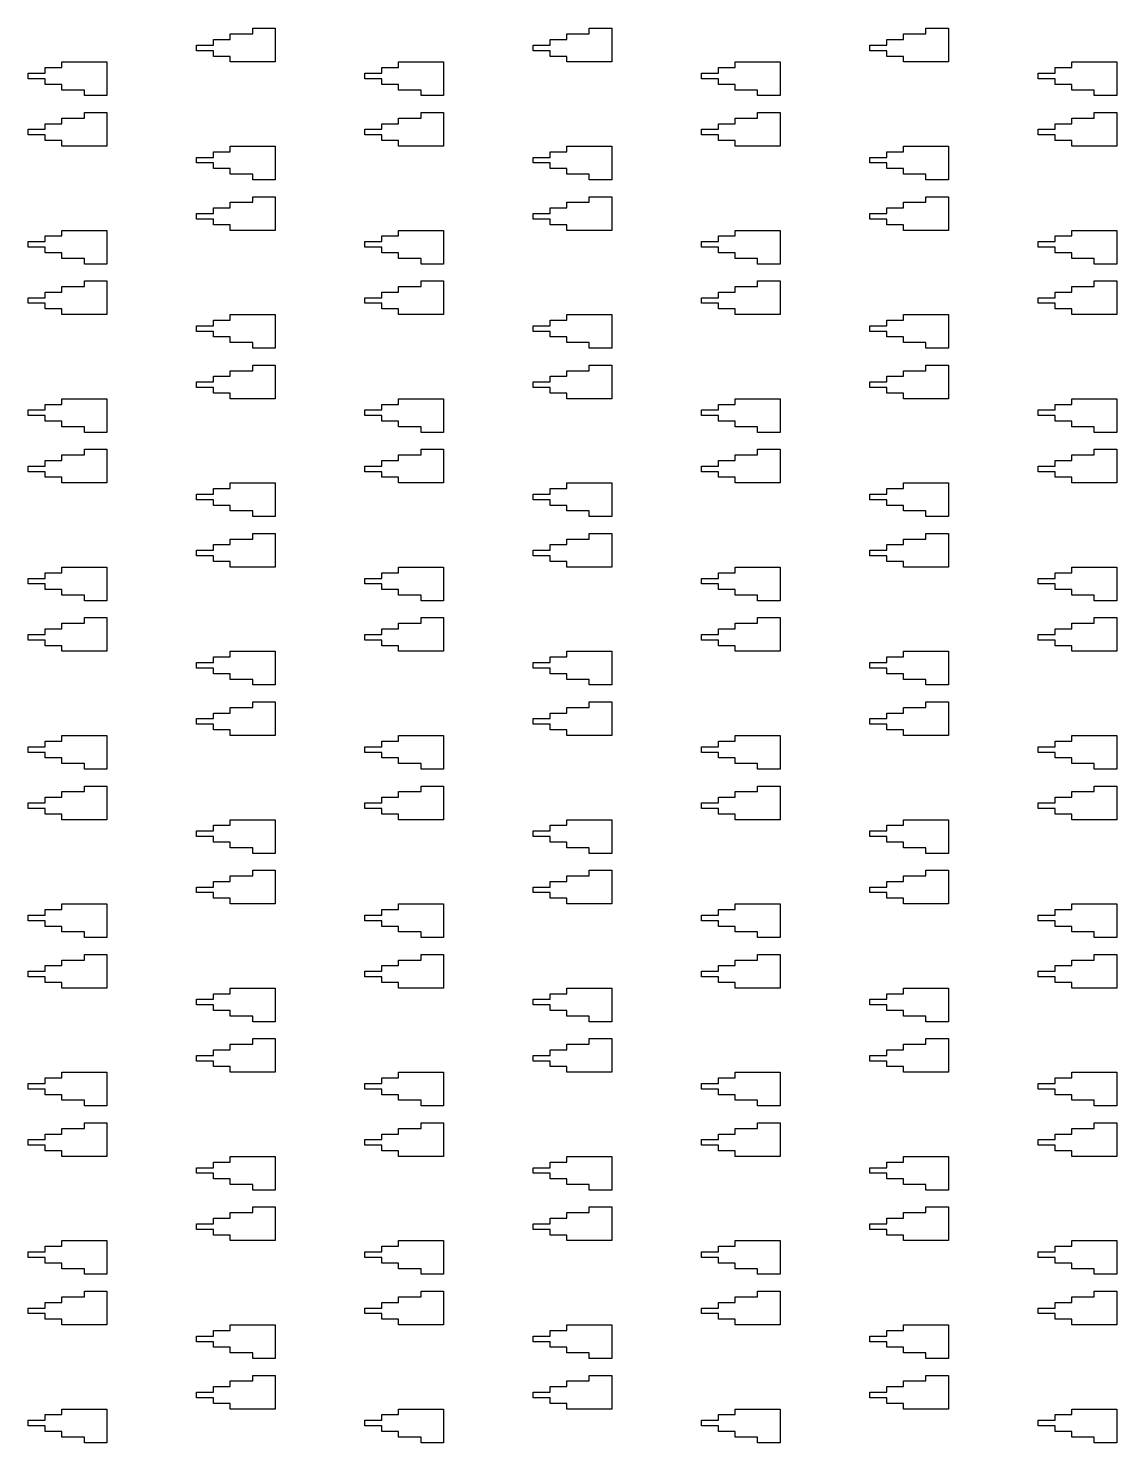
# Model space of a CAD drawing. Extents: x -38350 to 38650, y -35000 to 36000.
# Drawn here: x 550 to 744, y 35240 to 35492 of the extents above; entities that cross this region are included whole.
import ezdxf

# ---------------------------------------------------------------- set-up
doc = ezdxf.new("R2010")
doc.units = 0
doc.header["$MEASUREMENT"] = 0

msp = doc.modelspace()

# ---------------------------------------------------------------- linework, layer by layer
for p, q in [((590, 35491), (590, 35492)), ((590, 35492), (594, 35492)), ((594, 35492), (594, 35486)), ((650, 35491), (650, 35492)), ((650, 35492), (654, 35492)), ((654, 35492), (654, 35486)), ((710, 35491), (710, 35492)), ((710, 35492), (714, 35492)), ((714, 35492), (714, 35486)), ((583, 35489), (583, 35490)), ((583, 35490), (586, 35490)), ((586, 35490), (586, 35491)), ((586, 35491), (590, 35491)), ((643, 35489), (643, 35490)), ((643, 35490), (646, 35490)), ((646, 35490), (646, 35491)), ((646, 35491), (650, 35491)), ((703, 35489), (703, 35490)), ((703, 35490), (706, 35490)), ((706, 35490), (706, 35491)), ((706, 35491), (710, 35491)), ((580, 35488), (580, 35489)), ((580, 35489), (583, 35489)), ((583, 35488), (580, 35488)), ((583, 35487), (583, 35488)), ((586, 35487), (583, 35487)), ((586, 35486), (586, 35487)), ((640, 35488), (640, 35489)), ((640, 35489), (643, 35489)), ((643, 35488), (640, 35488)), ((643, 35487), (643, 35488)), ((646, 35487), (643, 35487)), ((646, 35486), (646, 35487)), ((700, 35488), (700, 35489)), ((700, 35489), (703, 35489)), ((703, 35488), (700, 35488)), ((703, 35487), (703, 35488)), ((706, 35487), (703, 35487)), ((706, 35486), (706, 35487)), ((553, 35484), (553, 35485)), ((553, 35485), (556, 35485)), ((556, 35485), (556, 35486)), ((556, 35486), (564, 35486)), ((564, 35486), (564, 35480)), ((594, 35486), (586, 35486)), ((613, 35484), (613, 35485)), ((613, 35485), (616, 35485)), ((616, 35485), (616, 35486)), ((616, 35486), (624, 35486)), ((624, 35486), (624, 35480)), ((654, 35486), (646, 35486)), ((673, 35484), (673, 35485)), ((673, 35485), (676, 35485)), ((676, 35485), (676, 35486)), ((676, 35486), (684, 35486)), ((684, 35486), (684, 35480)), ((714, 35486), (706, 35486)), ((733, 35484), (733, 35485)), ((733, 35485), (736, 35485)), ((736, 35485), (736, 35486)), ((736, 35486), (744, 35486)), ((744, 35486), (744, 35480)), ((550, 35483), (550, 35484)), ((550, 35484), (553, 35484)), ((553, 35483), (550, 35483)), ((553, 35482), (553, 35483)), ((556, 35482), (553, 35482)), ((556, 35481), (556, 35482)), ((610, 35483), (610, 35484)), ((610, 35484), (613, 35484)), ((613, 35483), (610, 35483)), ((613, 35482), (613, 35483)), ((616, 35482), (613, 35482)), ((616, 35481), (616, 35482)), ((670, 35483), (670, 35484)), ((670, 35484), (673, 35484)), ((673, 35483), (670, 35483)), ((673, 35482), (673, 35483)), ((676, 35482), (673, 35482)), ((676, 35481), (676, 35482)), ((730, 35483), (730, 35484)), ((730, 35484), (733, 35484)), ((733, 35483), (730, 35483)), ((733, 35482), (733, 35483)), ((736, 35482), (733, 35482)), ((736, 35481), (736, 35482)), ((560, 35481), (556, 35481)), ((560, 35480), (560, 35481)), ((564, 35480), (560, 35480)), ((620, 35481), (616, 35481)), ((620, 35480), (620, 35481)), ((624, 35480), (620, 35480)), ((680, 35481), (676, 35481)), ((680, 35480), (680, 35481)), ((684, 35480), (680, 35480)), ((740, 35481), (736, 35481)), ((740, 35480), (740, 35481)), ((744, 35480), (740, 35480)), ((560, 35476), (560, 35477)), ((560, 35477), (564, 35477)), ((564, 35477), (564, 35471)), ((620, 35476), (620, 35477)), ((620, 35477), (624, 35477)), ((624, 35477), (624, 35471)), ((680, 35476), (680, 35477)), ((680, 35477), (684, 35477)), ((684, 35477), (684, 35471)), ((740, 35476), (740, 35477)), ((740, 35477), (744, 35477)), ((744, 35477), (744, 35471)), ((553, 35474), (553, 35475)), ((553, 35475), (556, 35475)), ((556, 35475), (556, 35476)), ((556, 35476), (560, 35476)), ((613, 35474), (613, 35475)), ((613, 35475), (616, 35475)), ((616, 35475), (616, 35476)), ((616, 35476), (620, 35476)), ((673, 35474), (673, 35475)), ((673, 35475), (676, 35475)), ((676, 35475), (676, 35476)), ((676, 35476), (680, 35476)), ((733, 35474), (733, 35475)), ((733, 35475), (736, 35475)), ((736, 35475), (736, 35476)), ((736, 35476), (740, 35476)), ((550, 35473), (550, 35474)), ((550, 35474), (553, 35474)), ((553, 35473), (550, 35473)), ((553, 35472), (553, 35473)), ((556, 35472), (553, 35472)), ((556, 35471), (556, 35472)), ((610, 35473), (610, 35474)), ((610, 35474), (613, 35474)), ((613, 35473), (610, 35473)), ((613, 35472), (613, 35473)), ((616, 35472), (613, 35472)), ((616, 35471), (616, 35472)), ((670, 35473), (670, 35474)), ((670, 35474), (673, 35474)), ((673, 35473), (670, 35473)), ((673, 35472), (673, 35473)), ((676, 35472), (673, 35472)), ((676, 35471), (676, 35472)), ((730, 35473), (730, 35474)), ((730, 35474), (733, 35474)), ((733, 35473), (730, 35473)), ((733, 35472), (733, 35473)), ((736, 35472), (733, 35472)), ((736, 35471), (736, 35472)), ((564, 35471), (556, 35471)), ((580, 35468), (580, 35469)), ((580, 35469), (583, 35469)), ((583, 35469), (583, 35470)), ((583, 35470), (586, 35470)), ((586, 35470), (586, 35471)), ((586, 35471), (594, 35471)), ((594, 35471), (594, 35465)), ((624, 35471), (616, 35471)), ((640, 35468), (640, 35469)), ((640, 35469), (643, 35469)), ((643, 35469), (643, 35470)), ((643, 35470), (646, 35470)), ((646, 35470), (646, 35471)), ((646, 35471), (654, 35471)), ((654, 35471), (654, 35465)), ((684, 35471), (676, 35471)), ((700, 35468), (700, 35469)), ((700, 35469), (703, 35469)), ((703, 35469), (703, 35470)), ((703, 35470), (706, 35470)), ((706, 35470), (706, 35471)), ((706, 35471), (714, 35471)), ((714, 35471), (714, 35465)), ((744, 35471), (736, 35471)), ((583, 35468), (580, 35468)), ((583, 35467), (583, 35468)), ((586, 35467), (583, 35467)), ((586, 35466), (586, 35467)), ((643, 35468), (640, 35468)), ((643, 35467), (643, 35468)), ((646, 35467), (643, 35467)), ((646, 35466), (646, 35467)), ((703, 35468), (700, 35468)), ((703, 35467), (703, 35468)), ((706, 35467), (703, 35467)), ((706, 35466), (706, 35467)), ((590, 35466), (586, 35466)), ((590, 35465), (590, 35466)), ((594, 35465), (590, 35465)), ((650, 35466), (646, 35466)), ((650, 35465), (650, 35466)), ((654, 35465), (650, 35465)), ((710, 35466), (706, 35466)), ((710, 35465), (710, 35466)), ((714, 35465), (710, 35465)), ((590, 35461), (590, 35462)), ((590, 35462), (594, 35462)), ((594, 35462), (594, 35456)), ((650, 35461), (650, 35462)), ((650, 35462), (654, 35462)), ((654, 35462), (654, 35456)), ((710, 35461), (710, 35462)), ((710, 35462), (714, 35462)), ((714, 35462), (714, 35456)), ((580, 35458), (580, 35459)), ((580, 35459), (583, 35459)), ((583, 35459), (583, 35460)), ((583, 35460), (586, 35460)), ((586, 35460), (586, 35461)), ((586, 35461), (590, 35461)), ((640, 35458), (640, 35459)), ((640, 35459), (643, 35459)), ((643, 35459), (643, 35460)), ((643, 35460), (646, 35460)), ((646, 35460), (646, 35461)), ((646, 35461), (650, 35461)), ((700, 35458), (700, 35459)), ((700, 35459), (703, 35459)), ((703, 35459), (703, 35460)), ((703, 35460), (706, 35460)), ((706, 35460), (706, 35461)), ((706, 35461), (710, 35461)), ((583, 35458), (580, 35458)), ((583, 35457), (583, 35458)), ((586, 35457), (583, 35457)), ((586, 35456), (586, 35457)), ((643, 35458), (640, 35458)), ((643, 35457), (643, 35458)), ((646, 35457), (643, 35457)), ((646, 35456), (646, 35457)), ((703, 35458), (700, 35458)), ((703, 35457), (703, 35458)), ((706, 35457), (703, 35457)), ((706, 35456), (706, 35457)), ((550, 35453), (550, 35454)), ((550, 35454), (553, 35454)), ((553, 35454), (553, 35455)), ((553, 35455), (556, 35455)), ((556, 35455), (556, 35456)), ((556, 35456), (564, 35456)), ((564, 35456), (564, 35450)), ((594, 35456), (586, 35456)), ((610, 35453), (610, 35454)), ((610, 35454), (613, 35454)), ((613, 35454), (613, 35455)), ((613, 35455), (616, 35455)), ((616, 35455), (616, 35456)), ((616, 35456), (624, 35456)), ((624, 35456), (624, 35450)), ((654, 35456), (646, 35456)), ((670, 35453), (670, 35454)), ((670, 35454), (673, 35454)), ((673, 35454), (673, 35455)), ((673, 35455), (676, 35455)), ((676, 35455), (676, 35456)), ((676, 35456), (684, 35456)), ((684, 35456), (684, 35450)), ((714, 35456), (706, 35456)), ((730, 35453), (730, 35454)), ((730, 35454), (733, 35454)), ((733, 35454), (733, 35455)), ((733, 35455), (736, 35455)), ((736, 35455), (736, 35456)), ((736, 35456), (744, 35456)), ((744, 35456), (744, 35450)), ((553, 35453), (550, 35453)), ((553, 35452), (553, 35453)), ((556, 35452), (553, 35452)), ((556, 35451), (556, 35452)), ((613, 35453), (610, 35453)), ((613, 35452), (613, 35453)), ((616, 35452), (613, 35452)), ((616, 35451), (616, 35452)), ((673, 35453), (670, 35453)), ((673, 35452), (673, 35453)), ((676, 35452), (673, 35452)), ((676, 35451), (676, 35452)), ((733, 35453), (730, 35453)), ((733, 35452), (733, 35453)), ((736, 35452), (733, 35452)), ((736, 35451), (736, 35452)), ((560, 35451), (556, 35451)), ((560, 35450), (560, 35451)), ((564, 35450), (560, 35450)), ((620, 35451), (616, 35451)), ((620, 35450), (620, 35451)), ((624, 35450), (620, 35450)), ((680, 35451), (676, 35451)), ((680, 35450), (680, 35451)), ((684, 35450), (680, 35450)), ((740, 35451), (736, 35451)), ((740, 35450), (740, 35451)), ((744, 35450), (740, 35450)), ((560, 35446), (560, 35447)), ((560, 35447), (564, 35447)), ((564, 35447), (564, 35441)), ((620, 35446), (620, 35447)), ((620, 35447), (624, 35447)), ((624, 35447), (624, 35441)), ((680, 35446), (680, 35447)), ((680, 35447), (684, 35447)), ((684, 35447), (684, 35441)), ((740, 35446), (740, 35447)), ((740, 35447), (744, 35447)), ((744, 35447), (744, 35441)), ((550, 35443), (550, 35444)), ((550, 35444), (553, 35444)), ((553, 35444), (553, 35445)), ((553, 35445), (556, 35445)), ((556, 35445), (556, 35446)), ((556, 35446), (560, 35446)), ((610, 35443), (610, 35444)), ((610, 35444), (613, 35444)), ((613, 35444), (613, 35445)), ((613, 35445), (616, 35445)), ((616, 35445), (616, 35446)), ((616, 35446), (620, 35446)), ((670, 35443), (670, 35444)), ((670, 35444), (673, 35444)), ((673, 35444), (673, 35445)), ((673, 35445), (676, 35445)), ((676, 35445), (676, 35446)), ((676, 35446), (680, 35446)), ((730, 35443), (730, 35444)), ((730, 35444), (733, 35444)), ((733, 35444), (733, 35445)), ((733, 35445), (736, 35445)), ((736, 35445), (736, 35446)), ((736, 35446), (740, 35446)), ((553, 35443), (550, 35443)), ((553, 35442), (553, 35443)), ((556, 35442), (553, 35442)), ((556, 35441), (556, 35442)), ((613, 35443), (610, 35443)), ((613, 35442), (613, 35443)), ((616, 35442), (613, 35442)), ((616, 35441), (616, 35442)), ((673, 35443), (670, 35443)), ((673, 35442), (673, 35443)), ((676, 35442), (673, 35442)), ((676, 35441), (676, 35442)), ((733, 35443), (730, 35443)), ((733, 35442), (733, 35443)), ((736, 35442), (733, 35442)), ((736, 35441), (736, 35442)), ((564, 35441), (556, 35441)), ((580, 35438), (580, 35439)), ((580, 35439), (583, 35439)), ((583, 35439), (583, 35440)), ((583, 35440), (586, 35440)), ((586, 35440), (586, 35441)), ((586, 35441), (594, 35441)), ((594, 35441), (594, 35435)), ((624, 35441), (616, 35441)), ((640, 35438), (640, 35439)), ((640, 35439), (643, 35439)), ((643, 35439), (643, 35440)), ((643, 35440), (646, 35440)), ((646, 35440), (646, 35441)), ((646, 35441), (654, 35441)), ((654, 35441), (654, 35435)), ((684, 35441), (676, 35441)), ((700, 35438), (700, 35439)), ((700, 35439), (703, 35439)), ((703, 35439), (703, 35440)), ((703, 35440), (706, 35440)), ((706, 35440), (706, 35441)), ((706, 35441), (714, 35441)), ((714, 35441), (714, 35435)), ((744, 35441), (736, 35441)), ((583, 35438), (580, 35438)), ((583, 35437), (583, 35438)), ((586, 35437), (583, 35437)), ((586, 35436), (586, 35437)), ((643, 35438), (640, 35438)), ((643, 35437), (643, 35438)), ((646, 35437), (643, 35437)), ((646, 35436), (646, 35437)), ((703, 35438), (700, 35438)), ((703, 35437), (703, 35438)), ((706, 35437), (703, 35437)), ((706, 35436), (706, 35437)), ((590, 35436), (586, 35436)), ((590, 35435), (590, 35436)), ((594, 35435), (590, 35435)), ((650, 35436), (646, 35436)), ((650, 35435), (650, 35436)), ((654, 35435), (650, 35435)), ((710, 35436), (706, 35436)), ((710, 35435), (710, 35436)), ((714, 35435), (710, 35435)), ((590, 35431), (590, 35432)), ((590, 35432), (594, 35432)), ((594, 35432), (594, 35426)), ((650, 35431), (650, 35432)), ((650, 35432), (654, 35432)), ((654, 35432), (654, 35426)), ((710, 35431), (710, 35432)), ((710, 35432), (714, 35432)), ((714, 35432), (714, 35426)), ((580, 35428), (580, 35429)), ((580, 35429), (583, 35429)), ((583, 35429), (583, 35430)), ((583, 35430), (586, 35430)), ((586, 35430), (586, 35431)), ((586, 35431), (590, 35431)), ((640, 35428), (640, 35429)), ((640, 35429), (643, 35429)), ((643, 35429), (643, 35430)), ((643, 35430), (646, 35430)), ((646, 35430), (646, 35431)), ((646, 35431), (650, 35431)), ((700, 35428), (700, 35429)), ((700, 35429), (703, 35429)), ((703, 35429), (703, 35430)), ((703, 35430), (706, 35430)), ((706, 35430), (706, 35431)), ((706, 35431), (710, 35431)), ((583, 35428), (580, 35428)), ((583, 35427), (583, 35428)), ((586, 35427), (583, 35427)), ((586, 35426), (586, 35427)), ((643, 35428), (640, 35428)), ((643, 35427), (643, 35428)), ((646, 35427), (643, 35427)), ((646, 35426), (646, 35427)), ((703, 35428), (700, 35428)), ((703, 35427), (703, 35428)), ((706, 35427), (703, 35427)), ((706, 35426), (706, 35427)), ((550, 35423), (550, 35424)), ((550, 35424), (553, 35424)), ((553, 35424), (553, 35425)), ((553, 35425), (556, 35425)), ((556, 35425), (556, 35426)), ((556, 35426), (564, 35426)), ((564, 35426), (564, 35420)), ((594, 35426), (586, 35426)), ((610, 35423), (610, 35424)), ((610, 35424), (613, 35424)), ((613, 35424), (613, 35425)), ((613, 35425), (616, 35425)), ((616, 35425), (616, 35426)), ((616, 35426), (624, 35426)), ((624, 35426), (624, 35420)), ((654, 35426), (646, 35426)), ((670, 35423), (670, 35424)), ((670, 35424), (673, 35424)), ((673, 35424), (673, 35425)), ((673, 35425), (676, 35425)), ((676, 35425), (676, 35426)), ((676, 35426), (684, 35426)), ((684, 35426), (684, 35420)), ((714, 35426), (706, 35426)), ((730, 35423), (730, 35424)), ((730, 35424), (733, 35424)), ((733, 35424), (733, 35425)), ((733, 35425), (736, 35425)), ((736, 35425), (736, 35426)), ((736, 35426), (744, 35426)), ((744, 35426), (744, 35420)), ((553, 35423), (550, 35423)), ((553, 35422), (553, 35423)), ((556, 35422), (553, 35422)), ((556, 35421), (556, 35422)), ((613, 35423), (610, 35423)), ((613, 35422), (613, 35423)), ((616, 35422), (613, 35422)), ((616, 35421), (616, 35422)), ((673, 35423), (670, 35423)), ((673, 35422), (673, 35423)), ((676, 35422), (673, 35422)), ((676, 35421), (676, 35422)), ((733, 35423), (730, 35423)), ((733, 35422), (733, 35423)), ((736, 35422), (733, 35422)), ((736, 35421), (736, 35422)), ((560, 35421), (556, 35421)), ((560, 35420), (560, 35421)), ((564, 35420), (560, 35420)), ((620, 35421), (616, 35421)), ((620, 35420), (620, 35421)), ((624, 35420), (620, 35420)), ((680, 35421), (676, 35421)), ((680, 35420), (680, 35421)), ((684, 35420), (680, 35420)), ((740, 35421), (736, 35421)), ((740, 35420), (740, 35421)), ((744, 35420), (740, 35420)), ((560, 35416), (560, 35417)), ((560, 35417), (564, 35417)), ((564, 35417), (564, 35411)), ((620, 35416), (620, 35417)), ((620, 35417), (624, 35417)), ((624, 35417), (624, 35411)), ((680, 35416), (680, 35417)), ((680, 35417), (684, 35417)), ((684, 35417), (684, 35411)), ((740, 35416), (740, 35417)), ((740, 35417), (744, 35417)), ((744, 35417), (744, 35411)), ((550, 35413), (550, 35414)), ((550, 35414), (553, 35414)), ((553, 35414), (553, 35415)), ((553, 35415), (556, 35415)), ((556, 35415), (556, 35416)), ((556, 35416), (560, 35416)), ((610, 35413), (610, 35414)), ((610, 35414), (613, 35414)), ((613, 35414), (613, 35415)), ((613, 35415), (616, 35415)), ((616, 35415), (616, 35416)), ((616, 35416), (620, 35416)), ((670, 35413), (670, 35414)), ((670, 35414), (673, 35414)), ((673, 35414), (673, 35415)), ((673, 35415), (676, 35415)), ((676, 35415), (676, 35416)), ((676, 35416), (680, 35416)), ((730, 35413), (730, 35414)), ((730, 35414), (733, 35414)), ((733, 35414), (733, 35415)), ((733, 35415), (736, 35415)), ((736, 35415), (736, 35416)), ((736, 35416), (740, 35416)), ((553, 35413), (550, 35413)), ((553, 35412), (553, 35413)), ((556, 35412), (553, 35412)), ((556, 35411), (556, 35412)), ((613, 35413), (610, 35413)), ((613, 35412), (613, 35413)), ((616, 35412), (613, 35412)), ((616, 35411), (616, 35412)), ((673, 35413), (670, 35413)), ((673, 35412), (673, 35413)), ((676, 35412), (673, 35412)), ((676, 35411), (676, 35412)), ((733, 35413), (730, 35413)), ((733, 35412), (733, 35413)), ((736, 35412), (733, 35412)), ((736, 35411), (736, 35412)), ((564, 35411), (556, 35411)), ((580, 35408), (580, 35409)), ((580, 35409), (583, 35409)), ((583, 35409), (583, 35410)), ((583, 35410), (586, 35410)), ((586, 35410), (586, 35411)), ((586, 35411), (594, 35411)), ((594, 35411), (594, 35405)), ((624, 35411), (616, 35411)), ((640, 35408), (640, 35409)), ((640, 35409), (643, 35409)), ((643, 35409), (643, 35410)), ((643, 35410), (646, 35410)), ((646, 35410), (646, 35411)), ((646, 35411), (654, 35411)), ((654, 35411), (654, 35405)), ((684, 35411), (676, 35411)), ((700, 35408), (700, 35409)), ((700, 35409), (703, 35409)), ((703, 35409), (703, 35410)), ((703, 35410), (706, 35410)), ((706, 35410), (706, 35411)), ((706, 35411), (714, 35411)), ((714, 35411), (714, 35405)), ((744, 35411), (736, 35411)), ((583, 35408), (580, 35408)), ((583, 35407), (583, 35408)), ((586, 35407), (583, 35407)), ((586, 35406), (586, 35407)), ((590, 35406), (586, 35406)), ((590, 35405), (590, 35406)), ((643, 35408), (640, 35408)), ((643, 35407), (643, 35408)), ((646, 35407), (643, 35407)), ((646, 35406), (646, 35407)), ((650, 35406), (646, 35406)), ((650, 35405), (650, 35406)), ((703, 35408), (700, 35408)), ((703, 35407), (703, 35408)), ((706, 35407), (703, 35407)), ((706, 35406), (706, 35407)), ((710, 35406), (706, 35406)), ((710, 35405), (710, 35406)), ((594, 35405), (590, 35405)), ((654, 35405), (650, 35405)), ((714, 35405), (710, 35405)), ((586, 35400), (586, 35401)), ((586, 35401), (590, 35401)), ((590, 35401), (590, 35402)), ((590, 35402), (594, 35402)), ((594, 35402), (594, 35396)), ((646, 35400), (646, 35401)), ((646, 35401), (650, 35401)), ((650, 35401), (650, 35402)), ((650, 35402), (654, 35402)), ((654, 35402), (654, 35396)), ((706, 35400), (706, 35401)), ((706, 35401), (710, 35401)), ((710, 35401), (710, 35402)), ((710, 35402), (714, 35402)), ((714, 35402), (714, 35396)), ((580, 35398), (580, 35399)), ((580, 35399), (583, 35399)), ((583, 35399), (583, 35400)), ((583, 35400), (586, 35400)), ((640, 35398), (640, 35399)), ((640, 35399), (643, 35399)), ((643, 35399), (643, 35400)), ((643, 35400), (646, 35400)), ((700, 35398), (700, 35399)), ((700, 35399), (703, 35399)), ((703, 35399), (703, 35400)), ((703, 35400), (706, 35400)), ((556, 35395), (556, 35396)), ((556, 35396), (564, 35396)), ((564, 35396), (564, 35390)), ((583, 35398), (580, 35398)), ((583, 35397), (583, 35398)), ((586, 35397), (583, 35397)), ((586, 35396), (586, 35397)), ((594, 35396), (586, 35396)), ((616, 35395), (616, 35396)), ((616, 35396), (624, 35396)), ((624, 35396), (624, 35390)), ((643, 35398), (640, 35398)), ((643, 35397), (643, 35398)), ((646, 35397), (643, 35397)), ((646, 35396), (646, 35397)), ((654, 35396), (646, 35396)), ((676, 35395), (676, 35396)), ((676, 35396), (684, 35396)), ((684, 35396), (684, 35390)), ((703, 35398), (700, 35398)), ((703, 35397), (703, 35398)), ((706, 35397), (703, 35397)), ((706, 35396), (706, 35397)), ((714, 35396), (706, 35396)), ((736, 35395), (736, 35396)), ((736, 35396), (744, 35396)), ((744, 35396), (744, 35390)), ((550, 35393), (550, 35394)), ((550, 35394), (553, 35394)), ((553, 35394), (553, 35395)), ((553, 35395), (556, 35395)), ((610, 35393), (610, 35394)), ((610, 35394), (613, 35394)), ((613, 35394), (613, 35395)), ((613, 35395), (616, 35395)), ((670, 35393), (670, 35394)), ((670, 35394), (673, 35394)), ((673, 35394), (673, 35395)), ((673, 35395), (676, 35395)), ((730, 35393), (730, 35394)), ((730, 35394), (733, 35394)), ((733, 35394), (733, 35395)), ((733, 35395), (736, 35395)), ((553, 35393), (550, 35393)), ((553, 35392), (553, 35393)), ((556, 35392), (553, 35392)), ((556, 35391), (556, 35392)), ((560, 35391), (556, 35391)), ((560, 35390), (560, 35391)), ((613, 35393), (610, 35393)), ((613, 35392), (613, 35393)), ((616, 35392), (613, 35392)), ((616, 35391), (616, 35392)), ((620, 35391), (616, 35391)), ((620, 35390), (620, 35391)), ((673, 35393), (670, 35393)), ((673, 35392), (673, 35393)), ((676, 35392), (673, 35392)), ((676, 35391), (676, 35392)), ((680, 35391), (676, 35391)), ((680, 35390), (680, 35391)), ((733, 35393), (730, 35393)), ((733, 35392), (733, 35393)), ((736, 35392), (733, 35392)), ((736, 35391), (736, 35392)), ((740, 35391), (736, 35391)), ((740, 35390), (740, 35391)), ((564, 35390), (560, 35390)), ((624, 35390), (620, 35390)), ((684, 35390), (680, 35390)), ((744, 35390), (740, 35390)), ((556, 35385), (556, 35386)), ((556, 35386), (560, 35386)), ((560, 35386), (560, 35387)), ((560, 35387), (564, 35387)), ((564, 35387), (564, 35381)), ((616, 35385), (616, 35386)), ((616, 35386), (620, 35386)), ((620, 35386), (620, 35387)), ((620, 35387), (624, 35387)), ((624, 35387), (624, 35381)), ((676, 35385), (676, 35386)), ((676, 35386), (680, 35386)), ((680, 35386), (680, 35387)), ((680, 35387), (684, 35387)), ((684, 35387), (684, 35381)), ((736, 35385), (736, 35386)), ((736, 35386), (740, 35386)), ((740, 35386), (740, 35387)), ((740, 35387), (744, 35387)), ((744, 35387), (744, 35381)), ((550, 35383), (550, 35384)), ((550, 35384), (553, 35384)), ((553, 35384), (553, 35385)), ((553, 35385), (556, 35385)), ((610, 35383), (610, 35384)), ((610, 35384), (613, 35384)), ((613, 35384), (613, 35385)), ((613, 35385), (616, 35385)), ((670, 35383), (670, 35384)), ((670, 35384), (673, 35384)), ((673, 35384), (673, 35385)), ((673, 35385), (676, 35385)), ((730, 35383), (730, 35384)), ((730, 35384), (733, 35384)), ((733, 35384), (733, 35385)), ((733, 35385), (736, 35385)), ((553, 35383), (550, 35383)), ((553, 35382), (553, 35383)), ((556, 35382), (553, 35382)), ((556, 35381), (556, 35382)), ((564, 35381), (556, 35381)), ((586, 35380), (586, 35381)), ((586, 35381), (594, 35381)), ((594, 35381), (594, 35375)), ((613, 35383), (610, 35383)), ((613, 35382), (613, 35383)), ((616, 35382), (613, 35382)), ((616, 35381), (616, 35382)), ((624, 35381), (616, 35381)), ((646, 35380), (646, 35381)), ((646, 35381), (654, 35381)), ((654, 35381), (654, 35375)), ((673, 35383), (670, 35383)), ((673, 35382), (673, 35383)), ((676, 35382), (673, 35382)), ((676, 35381), (676, 35382)), ((684, 35381), (676, 35381)), ((706, 35380), (706, 35381)), ((706, 35381), (714, 35381)), ((714, 35381), (714, 35375)), ((733, 35383), (730, 35383)), ((733, 35382), (733, 35383)), ((736, 35382), (733, 35382)), ((736, 35381), (736, 35382)), ((744, 35381), (736, 35381)), ((580, 35378), (580, 35379)), ((580, 35379), (583, 35379)), ((583, 35379), (583, 35380)), ((583, 35380), (586, 35380)), ((640, 35378), (640, 35379)), ((640, 35379), (643, 35379)), ((643, 35379), (643, 35380)), ((643, 35380), (646, 35380)), ((700, 35378), (700, 35379)), ((700, 35379), (703, 35379)), ((703, 35379), (703, 35380)), ((703, 35380), (706, 35380)), ((583, 35378), (580, 35378)), ((583, 35377), (583, 35378)), ((586, 35377), (583, 35377)), ((586, 35376), (586, 35377)), ((590, 35376), (586, 35376)), ((590, 35375), (590, 35376)), ((643, 35378), (640, 35378)), ((643, 35377), (643, 35378)), ((646, 35377), (643, 35377)), ((646, 35376), (646, 35377)), ((650, 35376), (646, 35376)), ((650, 35375), (650, 35376)), ((703, 35378), (700, 35378)), ((703, 35377), (703, 35378)), ((706, 35377), (703, 35377)), ((706, 35376), (706, 35377)), ((710, 35376), (706, 35376)), ((710, 35375), (710, 35376)), ((594, 35375), (590, 35375)), ((654, 35375), (650, 35375)), ((714, 35375), (710, 35375)), ((586, 35370), (586, 35371)), ((586, 35371), (590, 35371)), ((590, 35371), (590, 35372)), ((590, 35372), (594, 35372)), ((594, 35372), (594, 35366)), ((646, 35370), (646, 35371)), ((646, 35371), (650, 35371)), ((650, 35371), (650, 35372)), ((650, 35372), (654, 35372)), ((654, 35372), (654, 35366)), ((706, 35370), (706, 35371)), ((706, 35371), (710, 35371)), ((710, 35371), (710, 35372)), ((710, 35372), (714, 35372)), ((714, 35372), (714, 35366)), ((580, 35368), (580, 35369)), ((580, 35369), (583, 35369)), ((583, 35369), (583, 35370)), ((583, 35370), (586, 35370)), ((640, 35368), (640, 35369)), ((640, 35369), (643, 35369)), ((643, 35369), (643, 35370)), ((643, 35370), (646, 35370)), ((700, 35368), (700, 35369)), ((700, 35369), (703, 35369)), ((703, 35369), (703, 35370)), ((703, 35370), (706, 35370)), ((556, 35365), (556, 35366)), ((556, 35366), (564, 35366)), ((564, 35366), (564, 35360)), ((583, 35368), (580, 35368)), ((583, 35367), (583, 35368)), ((586, 35367), (583, 35367)), ((586, 35366), (586, 35367)), ((594, 35366), (586, 35366)), ((616, 35365), (616, 35366)), ((616, 35366), (624, 35366)), ((624, 35366), (624, 35360)), ((643, 35368), (640, 35368)), ((643, 35367), (643, 35368)), ((646, 35367), (643, 35367)), ((646, 35366), (646, 35367)), ((654, 35366), (646, 35366)), ((676, 35365), (676, 35366)), ((676, 35366), (684, 35366)), ((684, 35366), (684, 35360)), ((703, 35368), (700, 35368)), ((703, 35367), (703, 35368)), ((706, 35367), (703, 35367)), ((706, 35366), (706, 35367)), ((714, 35366), (706, 35366)), ((736, 35365), (736, 35366)), ((736, 35366), (744, 35366)), ((744, 35366), (744, 35360)), ((550, 35363), (550, 35364)), ((550, 35364), (553, 35364)), ((553, 35364), (553, 35365)), ((553, 35365), (556, 35365)), ((610, 35363), (610, 35364)), ((610, 35364), (613, 35364)), ((613, 35364), (613, 35365)), ((613, 35365), (616, 35365)), ((670, 35363), (670, 35364)), ((670, 35364), (673, 35364)), ((673, 35364), (673, 35365)), ((673, 35365), (676, 35365)), ((730, 35363), (730, 35364)), ((730, 35364), (733, 35364)), ((733, 35364), (733, 35365)), ((733, 35365), (736, 35365)), ((553, 35363), (550, 35363)), ((553, 35362), (553, 35363)), ((556, 35362), (553, 35362)), ((556, 35361), (556, 35362)), ((560, 35361), (556, 35361)), ((560, 35360), (560, 35361)), ((613, 35363), (610, 35363)), ((613, 35362), (613, 35363)), ((616, 35362), (613, 35362)), ((616, 35361), (616, 35362)), ((620, 35361), (616, 35361)), ((620, 35360), (620, 35361)), ((673, 35363), (670, 35363)), ((673, 35362), (673, 35363)), ((676, 35362), (673, 35362)), ((676, 35361), (676, 35362)), ((680, 35361), (676, 35361)), ((680, 35360), (680, 35361)), ((733, 35363), (730, 35363)), ((733, 35362), (733, 35363)), ((736, 35362), (733, 35362)), ((736, 35361), (736, 35362)), ((740, 35361), (736, 35361)), ((740, 35360), (740, 35361)), ((564, 35360), (560, 35360)), ((624, 35360), (620, 35360)), ((684, 35360), (680, 35360)), ((744, 35360), (740, 35360)), ((556, 35355), (556, 35356)), ((556, 35356), (560, 35356)), ((560, 35356), (560, 35357)), ((560, 35357), (564, 35357)), ((564, 35357), (564, 35351)), ((616, 35355), (616, 35356)), ((616, 35356), (620, 35356)), ((620, 35356), (620, 35357)), ((620, 35357), (624, 35357)), ((624, 35357), (624, 35351)), ((676, 35355), (676, 35356)), ((676, 35356), (680, 35356)), ((680, 35356), (680, 35357)), ((680, 35357), (684, 35357)), ((684, 35357), (684, 35351)), ((736, 35355), (736, 35356)), ((736, 35356), (740, 35356)), ((740, 35356), (740, 35357)), ((740, 35357), (744, 35357)), ((744, 35357), (744, 35351)), ((550, 35353), (550, 35354)), ((550, 35354), (553, 35354)), ((553, 35354), (553, 35355)), ((553, 35355), (556, 35355)), ((610, 35353), (610, 35354)), ((610, 35354), (613, 35354)), ((613, 35354), (613, 35355)), ((613, 35355), (616, 35355)), ((670, 35353), (670, 35354)), ((670, 35354), (673, 35354)), ((673, 35354), (673, 35355)), ((673, 35355), (676, 35355)), ((730, 35353), (730, 35354)), ((730, 35354), (733, 35354)), ((733, 35354), (733, 35355)), ((733, 35355), (736, 35355)), ((553, 35353), (550, 35353)), ((553, 35352), (553, 35353)), ((556, 35352), (553, 35352)), ((556, 35351), (556, 35352)), ((564, 35351), (556, 35351)), ((586, 35350), (586, 35351)), ((586, 35351), (594, 35351)), ((594, 35351), (594, 35345)), ((613, 35353), (610, 35353)), ((613, 35352), (613, 35353)), ((616, 35352), (613, 35352)), ((616, 35351), (616, 35352)), ((624, 35351), (616, 35351)), ((646, 35350), (646, 35351)), ((646, 35351), (654, 35351)), ((654, 35351), (654, 35345)), ((673, 35353), (670, 35353)), ((673, 35352), (673, 35353)), ((676, 35352), (673, 35352)), ((676, 35351), (676, 35352)), ((684, 35351), (676, 35351)), ((706, 35350), (706, 35351)), ((706, 35351), (714, 35351)), ((714, 35351), (714, 35345)), ((733, 35353), (730, 35353)), ((733, 35352), (733, 35353)), ((736, 35352), (733, 35352)), ((736, 35351), (736, 35352)), ((744, 35351), (736, 35351)), ((580, 35348), (580, 35349)), ((580, 35349), (583, 35349)), ((583, 35349), (583, 35350)), ((583, 35350), (586, 35350)), ((640, 35348), (640, 35349)), ((640, 35349), (643, 35349)), ((643, 35349), (643, 35350)), ((643, 35350), (646, 35350)), ((700, 35348), (700, 35349)), ((700, 35349), (703, 35349)), ((703, 35349), (703, 35350)), ((703, 35350), (706, 35350)), ((583, 35348), (580, 35348)), ((583, 35347), (583, 35348)), ((586, 35347), (583, 35347)), ((586, 35346), (586, 35347)), ((590, 35346), (586, 35346)), ((590, 35345), (590, 35346)), ((643, 35348), (640, 35348)), ((643, 35347), (643, 35348)), ((646, 35347), (643, 35347)), ((646, 35346), (646, 35347)), ((650, 35346), (646, 35346)), ((650, 35345), (650, 35346)), ((703, 35348), (700, 35348)), ((703, 35347), (703, 35348)), ((706, 35347), (703, 35347)), ((706, 35346), (706, 35347)), ((710, 35346), (706, 35346)), ((710, 35345), (710, 35346)), ((594, 35345), (590, 35345)), ((654, 35345), (650, 35345)), ((714, 35345), (710, 35345)), ((586, 35340), (586, 35341)), ((586, 35341), (590, 35341)), ((590, 35341), (590, 35342)), ((590, 35342), (594, 35342)), ((594, 35342), (594, 35336)), ((646, 35340), (646, 35341)), ((646, 35341), (650, 35341)), ((650, 35341), (650, 35342)), ((650, 35342), (654, 35342)), ((654, 35342), (654, 35336)), ((706, 35340), (706, 35341)), ((706, 35341), (710, 35341)), ((710, 35341), (710, 35342)), ((710, 35342), (714, 35342)), ((714, 35342), (714, 35336)), ((580, 35338), (580, 35339)), ((580, 35339), (583, 35339)), ((583, 35338), (580, 35338)), ((583, 35339), (583, 35340)), ((583, 35340), (586, 35340)), ((583, 35337), (583, 35338)), ((640, 35338), (640, 35339)), ((640, 35339), (643, 35339)), ((643, 35338), (640, 35338)), ((643, 35339), (643, 35340)), ((643, 35340), (646, 35340)), ((643, 35337), (643, 35338)), ((700, 35338), (700, 35339)), ((700, 35339), (703, 35339)), ((703, 35338), (700, 35338)), ((703, 35339), (703, 35340)), ((703, 35340), (706, 35340)), ((703, 35337), (703, 35338)), ((556, 35335), (556, 35336)), ((556, 35336), (564, 35336)), ((564, 35336), (564, 35330)), ((586, 35337), (583, 35337)), ((586, 35336), (586, 35337)), ((594, 35336), (586, 35336)), ((616, 35335), (616, 35336)), ((616, 35336), (624, 35336)), ((624, 35336), (624, 35330)), ((646, 35337), (643, 35337)), ((646, 35336), (646, 35337)), ((654, 35336), (646, 35336)), ((676, 35335), (676, 35336)), ((676, 35336), (684, 35336)), ((684, 35336), (684, 35330)), ((706, 35337), (703, 35337)), ((706, 35336), (706, 35337)), ((714, 35336), (706, 35336)), ((736, 35335), (736, 35336)), ((736, 35336), (744, 35336)), ((744, 35336), (744, 35330)), ((550, 35333), (550, 35334)), ((550, 35334), (553, 35334)), ((553, 35333), (550, 35333)), ((553, 35334), (553, 35335)), ((553, 35335), (556, 35335)), ((553, 35332), (553, 35333)), ((610, 35333), (610, 35334)), ((610, 35334), (613, 35334)), ((613, 35333), (610, 35333)), ((613, 35334), (613, 35335)), ((613, 35335), (616, 35335)), ((613, 35332), (613, 35333)), ((670, 35333), (670, 35334)), ((670, 35334), (673, 35334)), ((673, 35333), (670, 35333)), ((673, 35334), (673, 35335)), ((673, 35335), (676, 35335)), ((673, 35332), (673, 35333)), ((730, 35333), (730, 35334)), ((730, 35334), (733, 35334)), ((733, 35333), (730, 35333)), ((733, 35334), (733, 35335)), ((733, 35335), (736, 35335)), ((733, 35332), (733, 35333)), ((556, 35332), (553, 35332)), ((556, 35331), (556, 35332)), ((560, 35331), (556, 35331)), ((560, 35330), (560, 35331)), ((616, 35332), (613, 35332)), ((616, 35331), (616, 35332)), ((620, 35331), (616, 35331)), ((620, 35330), (620, 35331)), ((676, 35332), (673, 35332)), ((676, 35331), (676, 35332)), ((680, 35331), (676, 35331)), ((680, 35330), (680, 35331)), ((736, 35332), (733, 35332)), ((736, 35331), (736, 35332)), ((740, 35331), (736, 35331)), ((740, 35330), (740, 35331)), ((564, 35330), (560, 35330)), ((624, 35330), (620, 35330)), ((684, 35330), (680, 35330)), ((744, 35330), (740, 35330)), ((556, 35325), (556, 35326)), ((556, 35326), (560, 35326)), ((560, 35326), (560, 35327)), ((560, 35327), (564, 35327)), ((564, 35327), (564, 35321)), ((616, 35325), (616, 35326)), ((616, 35326), (620, 35326)), ((620, 35326), (620, 35327)), ((620, 35327), (624, 35327)), ((624, 35327), (624, 35321)), ((676, 35325), (676, 35326)), ((676, 35326), (680, 35326)), ((680, 35326), (680, 35327)), ((680, 35327), (684, 35327)), ((684, 35327), (684, 35321)), ((736, 35325), (736, 35326)), ((736, 35326), (740, 35326)), ((740, 35326), (740, 35327)), ((740, 35327), (744, 35327)), ((744, 35327), (744, 35321)), ((550, 35323), (550, 35324)), ((550, 35324), (553, 35324)), ((553, 35323), (550, 35323)), ((553, 35324), (553, 35325)), ((553, 35325), (556, 35325)), ((553, 35322), (553, 35323)), ((610, 35323), (610, 35324)), ((610, 35324), (613, 35324)), ((613, 35323), (610, 35323)), ((613, 35324), (613, 35325)), ((613, 35325), (616, 35325)), ((613, 35322), (613, 35323)), ((670, 35323), (670, 35324)), ((670, 35324), (673, 35324)), ((673, 35323), (670, 35323)), ((673, 35324), (673, 35325)), ((673, 35325), (676, 35325)), ((673, 35322), (673, 35323)), ((730, 35323), (730, 35324)), ((730, 35324), (733, 35324)), ((733, 35323), (730, 35323)), ((733, 35324), (733, 35325)), ((733, 35325), (736, 35325)), ((733, 35322), (733, 35323)), ((556, 35322), (553, 35322)), ((556, 35321), (556, 35322)), ((564, 35321), (556, 35321)), ((586, 35320), (586, 35321)), ((586, 35321), (594, 35321)), ((594, 35321), (594, 35315)), ((616, 35322), (613, 35322)), ((616, 35321), (616, 35322)), ((624, 35321), (616, 35321)), ((646, 35320), (646, 35321)), ((646, 35321), (654, 35321)), ((654, 35321), (654, 35315)), ((676, 35322), (673, 35322)), ((676, 35321), (676, 35322)), ((684, 35321), (676, 35321)), ((706, 35320), (706, 35321)), ((706, 35321), (714, 35321)), ((714, 35321), (714, 35315)), ((736, 35322), (733, 35322)), ((736, 35321), (736, 35322)), ((744, 35321), (736, 35321)), ((580, 35318), (580, 35319)), ((580, 35319), (583, 35319)), ((583, 35318), (580, 35318)), ((583, 35319), (583, 35320)), ((583, 35320), (586, 35320)), ((583, 35317), (583, 35318)), ((640, 35318), (640, 35319)), ((640, 35319), (643, 35319)), ((643, 35318), (640, 35318)), ((643, 35319), (643, 35320)), ((643, 35320), (646, 35320)), ((643, 35317), (643, 35318)), ((700, 35318), (700, 35319)), ((700, 35319), (703, 35319)), ((703, 35318), (700, 35318)), ((703, 35319), (703, 35320)), ((703, 35320), (706, 35320)), ((703, 35317), (703, 35318)), ((586, 35317), (583, 35317)), ((586, 35316), (586, 35317)), ((590, 35316), (586, 35316)), ((590, 35315), (590, 35316)), ((646, 35317), (643, 35317)), ((646, 35316), (646, 35317)), ((650, 35316), (646, 35316)), ((650, 35315), (650, 35316)), ((706, 35317), (703, 35317)), ((706, 35316), (706, 35317)), ((710, 35316), (706, 35316)), ((710, 35315), (710, 35316)), ((594, 35315), (590, 35315)), ((654, 35315), (650, 35315)), ((714, 35315), (710, 35315)), ((586, 35310), (586, 35311)), ((586, 35311), (590, 35311)), ((590, 35311), (590, 35312)), ((590, 35312), (594, 35312)), ((594, 35312), (594, 35306)), ((646, 35310), (646, 35311)), ((646, 35311), (650, 35311)), ((650, 35311), (650, 35312)), ((650, 35312), (654, 35312)), ((654, 35312), (654, 35306)), ((706, 35310), (706, 35311)), ((706, 35311), (710, 35311)), ((710, 35311), (710, 35312)), ((710, 35312), (714, 35312)), ((714, 35312), (714, 35306)), ((580, 35308), (580, 35309)), ((580, 35309), (583, 35309)), ((583, 35308), (580, 35308)), ((583, 35309), (583, 35310)), ((583, 35310), (586, 35310)), ((583, 35307), (583, 35308)), ((640, 35308), (640, 35309)), ((640, 35309), (643, 35309)), ((643, 35308), (640, 35308)), ((643, 35309), (643, 35310)), ((643, 35310), (646, 35310)), ((643, 35307), (643, 35308)), ((700, 35308), (700, 35309)), ((700, 35309), (703, 35309)), ((703, 35308), (700, 35308)), ((703, 35309), (703, 35310)), ((703, 35310), (706, 35310)), ((703, 35307), (703, 35308)), ((556, 35305), (556, 35306)), ((556, 35306), (564, 35306)), ((564, 35306), (564, 35300)), ((586, 35307), (583, 35307)), ((586, 35306), (586, 35307)), ((594, 35306), (586, 35306)), ((616, 35305), (616, 35306)), ((616, 35306), (624, 35306)), ((624, 35306), (624, 35300)), ((646, 35307), (643, 35307)), ((646, 35306), (646, 35307)), ((654, 35306), (646, 35306)), ((676, 35305), (676, 35306)), ((676, 35306), (684, 35306)), ((684, 35306), (684, 35300)), ((706, 35307), (703, 35307)), ((706, 35306), (706, 35307)), ((714, 35306), (706, 35306)), ((736, 35305), (736, 35306)), ((736, 35306), (744, 35306)), ((744, 35306), (744, 35300)), ((550, 35303), (550, 35304)), ((550, 35304), (553, 35304)), ((553, 35303), (550, 35303)), ((553, 35304), (553, 35305)), ((553, 35305), (556, 35305)), ((553, 35302), (553, 35303)), ((610, 35303), (610, 35304)), ((610, 35304), (613, 35304)), ((613, 35303), (610, 35303)), ((613, 35304), (613, 35305)), ((613, 35305), (616, 35305)), ((613, 35302), (613, 35303)), ((670, 35303), (670, 35304)), ((670, 35304), (673, 35304)), ((673, 35303), (670, 35303)), ((673, 35304), (673, 35305)), ((673, 35305), (676, 35305)), ((673, 35302), (673, 35303)), ((730, 35303), (730, 35304)), ((730, 35304), (733, 35304)), ((733, 35303), (730, 35303)), ((733, 35304), (733, 35305)), ((733, 35305), (736, 35305)), ((733, 35302), (733, 35303)), ((556, 35302), (553, 35302)), ((556, 35301), (556, 35302)), ((560, 35301), (556, 35301)), ((560, 35300), (560, 35301)), ((616, 35302), (613, 35302)), ((616, 35301), (616, 35302)), ((620, 35301), (616, 35301)), ((620, 35300), (620, 35301)), ((676, 35302), (673, 35302)), ((676, 35301), (676, 35302)), ((680, 35301), (676, 35301)), ((680, 35300), (680, 35301)), ((736, 35302), (733, 35302)), ((736, 35301), (736, 35302)), ((740, 35301), (736, 35301)), ((740, 35300), (740, 35301)), ((564, 35300), (560, 35300)), ((624, 35300), (620, 35300)), ((684, 35300), (680, 35300)), ((744, 35300), (740, 35300)), ((556, 35295), (556, 35296)), ((556, 35296), (560, 35296)), ((560, 35296), (560, 35297)), ((560, 35297), (564, 35297)), ((564, 35297), (564, 35291)), ((616, 35295), (616, 35296)), ((616, 35296), (620, 35296)), ((620, 35296), (620, 35297)), ((620, 35297), (624, 35297)), ((624, 35297), (624, 35291)), ((676, 35295), (676, 35296)), ((676, 35296), (680, 35296)), ((680, 35296), (680, 35297)), ((680, 35297), (684, 35297)), ((684, 35297), (684, 35291)), ((736, 35295), (736, 35296)), ((736, 35296), (740, 35296)), ((740, 35296), (740, 35297)), ((740, 35297), (744, 35297)), ((744, 35297), (744, 35291)), ((550, 35293), (550, 35294)), ((550, 35294), (553, 35294)), ((553, 35293), (550, 35293)), ((553, 35294), (553, 35295)), ((553, 35295), (556, 35295)), ((553, 35292), (553, 35293)), ((610, 35293), (610, 35294)), ((610, 35294), (613, 35294)), ((613, 35293), (610, 35293)), ((613, 35294), (613, 35295)), ((613, 35295), (616, 35295)), ((613, 35292), (613, 35293)), ((670, 35293), (670, 35294)), ((670, 35294), (673, 35294)), ((673, 35293), (670, 35293)), ((673, 35294), (673, 35295)), ((673, 35295), (676, 35295)), ((673, 35292), (673, 35293)), ((730, 35293), (730, 35294)), ((730, 35294), (733, 35294)), ((733, 35293), (730, 35293)), ((733, 35294), (733, 35295)), ((733, 35295), (736, 35295)), ((733, 35292), (733, 35293)), ((556, 35292), (553, 35292)), ((556, 35291), (556, 35292)), ((564, 35291), (556, 35291)), ((586, 35290), (586, 35291)), ((586, 35291), (594, 35291)), ((594, 35291), (594, 35285)), ((616, 35292), (613, 35292)), ((616, 35291), (616, 35292)), ((624, 35291), (616, 35291)), ((646, 35290), (646, 35291)), ((646, 35291), (654, 35291)), ((654, 35291), (654, 35285)), ((676, 35292), (673, 35292)), ((676, 35291), (676, 35292)), ((684, 35291), (676, 35291)), ((706, 35290), (706, 35291)), ((706, 35291), (714, 35291)), ((714, 35291), (714, 35285)), ((736, 35292), (733, 35292)), ((736, 35291), (736, 35292)), ((744, 35291), (736, 35291)), ((580, 35288), (580, 35289)), ((580, 35289), (583, 35289)), ((583, 35288), (580, 35288)), ((583, 35289), (583, 35290)), ((583, 35290), (586, 35290)), ((583, 35287), (583, 35288)), ((640, 35288), (640, 35289)), ((640, 35289), (643, 35289)), ((643, 35288), (640, 35288)), ((643, 35289), (643, 35290)), ((643, 35290), (646, 35290)), ((643, 35287), (643, 35288)), ((700, 35288), (700, 35289)), ((700, 35289), (703, 35289)), ((703, 35288), (700, 35288)), ((703, 35289), (703, 35290)), ((703, 35290), (706, 35290)), ((703, 35287), (703, 35288)), ((586, 35287), (583, 35287)), ((586, 35286), (586, 35287)), ((590, 35286), (586, 35286)), ((590, 35285), (590, 35286)), ((646, 35287), (643, 35287)), ((646, 35286), (646, 35287)), ((650, 35286), (646, 35286)), ((650, 35285), (650, 35286)), ((706, 35287), (703, 35287)), ((706, 35286), (706, 35287)), ((710, 35286), (706, 35286)), ((710, 35285), (710, 35286)), ((594, 35285), (590, 35285)), ((654, 35285), (650, 35285)), ((714, 35285), (710, 35285)), ((583, 35279), (583, 35280)), ((583, 35280), (586, 35280)), ((586, 35280), (586, 35281)), ((586, 35281), (590, 35281)), ((590, 35281), (590, 35282)), ((590, 35282), (594, 35282)), ((594, 35282), (594, 35276)), ((643, 35279), (643, 35280)), ((643, 35280), (646, 35280)), ((646, 35280), (646, 35281)), ((646, 35281), (650, 35281)), ((650, 35281), (650, 35282)), ((650, 35282), (654, 35282)), ((654, 35282), (654, 35276)), ((703, 35279), (703, 35280)), ((703, 35280), (706, 35280)), ((706, 35280), (706, 35281)), ((706, 35281), (710, 35281)), ((710, 35281), (710, 35282)), ((710, 35282), (714, 35282)), ((714, 35282), (714, 35276)), ((580, 35278), (580, 35279)), ((580, 35279), (583, 35279)), ((583, 35278), (580, 35278)), ((583, 35277), (583, 35278)), ((640, 35278), (640, 35279)), ((640, 35279), (643, 35279)), ((643, 35278), (640, 35278)), ((643, 35277), (643, 35278)), ((700, 35278), (700, 35279)), ((700, 35279), (703, 35279)), ((703, 35278), (700, 35278)), ((703, 35277), (703, 35278)), ((553, 35274), (553, 35275)), ((553, 35275), (556, 35275)), ((556, 35275), (556, 35276)), ((556, 35276), (564, 35276)), ((564, 35276), (564, 35270)), ((586, 35277), (583, 35277)), ((586, 35276), (586, 35277)), ((594, 35276), (586, 35276)), ((613, 35274), (613, 35275)), ((613, 35275), (616, 35275)), ((616, 35275), (616, 35276)), ((616, 35276), (624, 35276)), ((624, 35276), (624, 35270)), ((646, 35277), (643, 35277)), ((646, 35276), (646, 35277)), ((654, 35276), (646, 35276)), ((673, 35274), (673, 35275)), ((673, 35275), (676, 35275)), ((676, 35275), (676, 35276)), ((676, 35276), (684, 35276)), ((684, 35276), (684, 35270)), ((706, 35277), (703, 35277)), ((706, 35276), (706, 35277)), ((714, 35276), (706, 35276)), ((733, 35274), (733, 35275)), ((733, 35275), (736, 35275)), ((736, 35275), (736, 35276)), ((736, 35276), (744, 35276)), ((744, 35276), (744, 35270)), ((550, 35273), (550, 35274)), ((550, 35274), (553, 35274)), ((553, 35273), (550, 35273)), ((553, 35272), (553, 35273)), ((610, 35273), (610, 35274)), ((610, 35274), (613, 35274)), ((613, 35273), (610, 35273)), ((613, 35272), (613, 35273)), ((670, 35273), (670, 35274)), ((670, 35274), (673, 35274)), ((673, 35273), (670, 35273)), ((673, 35272), (673, 35273)), ((730, 35273), (730, 35274)), ((730, 35274), (733, 35274)), ((733, 35273), (730, 35273)), ((733, 35272), (733, 35273)), ((556, 35272), (553, 35272)), ((556, 35271), (556, 35272)), ((560, 35271), (556, 35271)), ((560, 35270), (560, 35271)), ((564, 35270), (560, 35270)), ((616, 35272), (613, 35272)), ((616, 35271), (616, 35272)), ((620, 35271), (616, 35271)), ((620, 35270), (620, 35271)), ((624, 35270), (620, 35270)), ((676, 35272), (673, 35272)), ((676, 35271), (676, 35272)), ((680, 35271), (676, 35271)), ((680, 35270), (680, 35271)), ((684, 35270), (680, 35270)), ((736, 35272), (733, 35272)), ((736, 35271), (736, 35272)), ((740, 35271), (736, 35271)), ((740, 35270), (740, 35271)), ((744, 35270), (740, 35270)), ((553, 35264), (553, 35265)), ((553, 35265), (556, 35265)), ((556, 35265), (556, 35266)), ((556, 35266), (560, 35266)), ((560, 35266), (560, 35267)), ((560, 35267), (564, 35267)), ((564, 35267), (564, 35261)), ((613, 35264), (613, 35265)), ((613, 35265), (616, 35265)), ((616, 35265), (616, 35266)), ((616, 35266), (620, 35266)), ((620, 35266), (620, 35267)), ((620, 35267), (624, 35267)), ((624, 35267), (624, 35261)), ((673, 35264), (673, 35265)), ((673, 35265), (676, 35265)), ((676, 35265), (676, 35266)), ((676, 35266), (680, 35266)), ((680, 35266), (680, 35267)), ((680, 35267), (684, 35267)), ((684, 35267), (684, 35261)), ((733, 35264), (733, 35265)), ((733, 35265), (736, 35265)), ((736, 35265), (736, 35266)), ((736, 35266), (740, 35266)), ((740, 35266), (740, 35267)), ((740, 35267), (744, 35267)), ((744, 35267), (744, 35261)), ((550, 35263), (550, 35264)), ((550, 35264), (553, 35264)), ((553, 35263), (550, 35263)), ((553, 35262), (553, 35263)), ((610, 35263), (610, 35264)), ((610, 35264), (613, 35264)), ((613, 35263), (610, 35263)), ((613, 35262), (613, 35263)), ((670, 35263), (670, 35264)), ((670, 35264), (673, 35264)), ((673, 35263), (670, 35263)), ((673, 35262), (673, 35263)), ((730, 35263), (730, 35264)), ((730, 35264), (733, 35264)), ((733, 35263), (730, 35263)), ((733, 35262), (733, 35263)), ((556, 35262), (553, 35262)), ((556, 35261), (556, 35262)), ((564, 35261), (556, 35261)), ((583, 35259), (583, 35260)), ((583, 35260), (586, 35260)), ((586, 35260), (586, 35261)), ((586, 35261), (594, 35261)), ((594, 35261), (594, 35255)), ((616, 35262), (613, 35262)), ((616, 35261), (616, 35262)), ((624, 35261), (616, 35261)), ((643, 35259), (643, 35260)), ((643, 35260), (646, 35260)), ((646, 35260), (646, 35261)), ((646, 35261), (654, 35261)), ((654, 35261), (654, 35255)), ((676, 35262), (673, 35262)), ((676, 35261), (676, 35262)), ((684, 35261), (676, 35261)), ((703, 35259), (703, 35260)), ((703, 35260), (706, 35260)), ((706, 35260), (706, 35261)), ((706, 35261), (714, 35261)), ((714, 35261), (714, 35255)), ((736, 35262), (733, 35262)), ((736, 35261), (736, 35262)), ((744, 35261), (736, 35261)), ((580, 35258), (580, 35259)), ((580, 35259), (583, 35259)), ((583, 35258), (580, 35258)), ((583, 35257), (583, 35258)), ((640, 35258), (640, 35259)), ((640, 35259), (643, 35259)), ((643, 35258), (640, 35258)), ((643, 35257), (643, 35258)), ((700, 35258), (700, 35259)), ((700, 35259), (703, 35259)), ((703, 35258), (700, 35258)), ((703, 35257), (703, 35258)), ((586, 35257), (583, 35257)), ((586, 35256), (586, 35257)), ((590, 35256), (586, 35256)), ((590, 35255), (590, 35256)), ((594, 35255), (590, 35255)), ((646, 35257), (643, 35257)), ((646, 35256), (646, 35257)), ((650, 35256), (646, 35256)), ((650, 35255), (650, 35256)), ((654, 35255), (650, 35255)), ((706, 35257), (703, 35257)), ((706, 35256), (706, 35257)), ((710, 35256), (706, 35256)), ((710, 35255), (710, 35256)), ((714, 35255), (710, 35255)), ((583, 35249), (583, 35250)), ((583, 35250), (586, 35250)), ((586, 35250), (586, 35251)), ((586, 35251), (590, 35251)), ((590, 35251), (590, 35252)), ((590, 35252), (594, 35252)), ((594, 35252), (594, 35246)), ((643, 35249), (643, 35250)), ((643, 35250), (646, 35250)), ((646, 35250), (646, 35251)), ((646, 35251), (650, 35251)), ((650, 35251), (650, 35252)), ((650, 35252), (654, 35252)), ((654, 35252), (654, 35246)), ((703, 35249), (703, 35250)), ((703, 35250), (706, 35250)), ((706, 35250), (706, 35251)), ((706, 35251), (710, 35251)), ((710, 35251), (710, 35252)), ((710, 35252), (714, 35252)), ((714, 35252), (714, 35246)), ((580, 35248), (580, 35249)), ((580, 35249), (583, 35249)), ((583, 35248), (580, 35248)), ((583, 35247), (583, 35248)), ((640, 35248), (640, 35249)), ((640, 35249), (643, 35249)), ((643, 35248), (640, 35248)), ((643, 35247), (643, 35248)), ((700, 35248), (700, 35249)), ((700, 35249), (703, 35249)), ((703, 35248), (700, 35248)), ((703, 35247), (703, 35248)), ((553, 35244), (553, 35245)), ((553, 35245), (556, 35245)), ((556, 35245), (556, 35246)), ((556, 35246), (564, 35246)), ((564, 35246), (564, 35240)), ((586, 35247), (583, 35247)), ((586, 35246), (586, 35247)), ((594, 35246), (586, 35246)), ((613, 35244), (613, 35245)), ((613, 35245), (616, 35245)), ((616, 35245), (616, 35246)), ((616, 35246), (624, 35246)), ((624, 35246), (624, 35240)), ((646, 35247), (643, 35247)), ((646, 35246), (646, 35247)), ((654, 35246), (646, 35246)), ((673, 35244), (673, 35245)), ((673, 35245), (676, 35245)), ((676, 35245), (676, 35246)), ((676, 35246), (684, 35246)), ((684, 35246), (684, 35240)), ((706, 35247), (703, 35247)), ((706, 35246), (706, 35247)), ((714, 35246), (706, 35246)), ((733, 35244), (733, 35245)), ((733, 35245), (736, 35245)), ((736, 35245), (736, 35246)), ((736, 35246), (744, 35246)), ((744, 35246), (744, 35240)), ((550, 35243), (550, 35244)), ((550, 35244), (553, 35244)), ((553, 35243), (550, 35243)), ((553, 35242), (553, 35243)), ((610, 35243), (610, 35244)), ((610, 35244), (613, 35244)), ((613, 35243), (610, 35243)), ((613, 35242), (613, 35243)), ((670, 35243), (670, 35244)), ((670, 35244), (673, 35244)), ((673, 35243), (670, 35243)), ((673, 35242), (673, 35243)), ((730, 35243), (730, 35244)), ((730, 35244), (733, 35244)), ((733, 35243), (730, 35243)), ((733, 35242), (733, 35243)), ((556, 35242), (553, 35242)), ((556, 35241), (556, 35242)), ((560, 35241), (556, 35241)), ((560, 35240), (560, 35241)), ((564, 35240), (560, 35240)), ((616, 35242), (613, 35242)), ((616, 35241), (616, 35242)), ((620, 35241), (616, 35241)), ((620, 35240), (620, 35241)), ((624, 35240), (620, 35240)), ((676, 35242), (673, 35242)), ((676, 35241), (676, 35242)), ((680, 35241), (676, 35241)), ((680, 35240), (680, 35241)), ((684, 35240), (680, 35240)), ((736, 35242), (733, 35242)), ((736, 35241), (736, 35242)), ((740, 35241), (736, 35241)), ((740, 35240), (740, 35241)), ((744, 35240), (740, 35240))]:
    msp.add_line(p, q)

doc.saveas('drawing.dxf')
